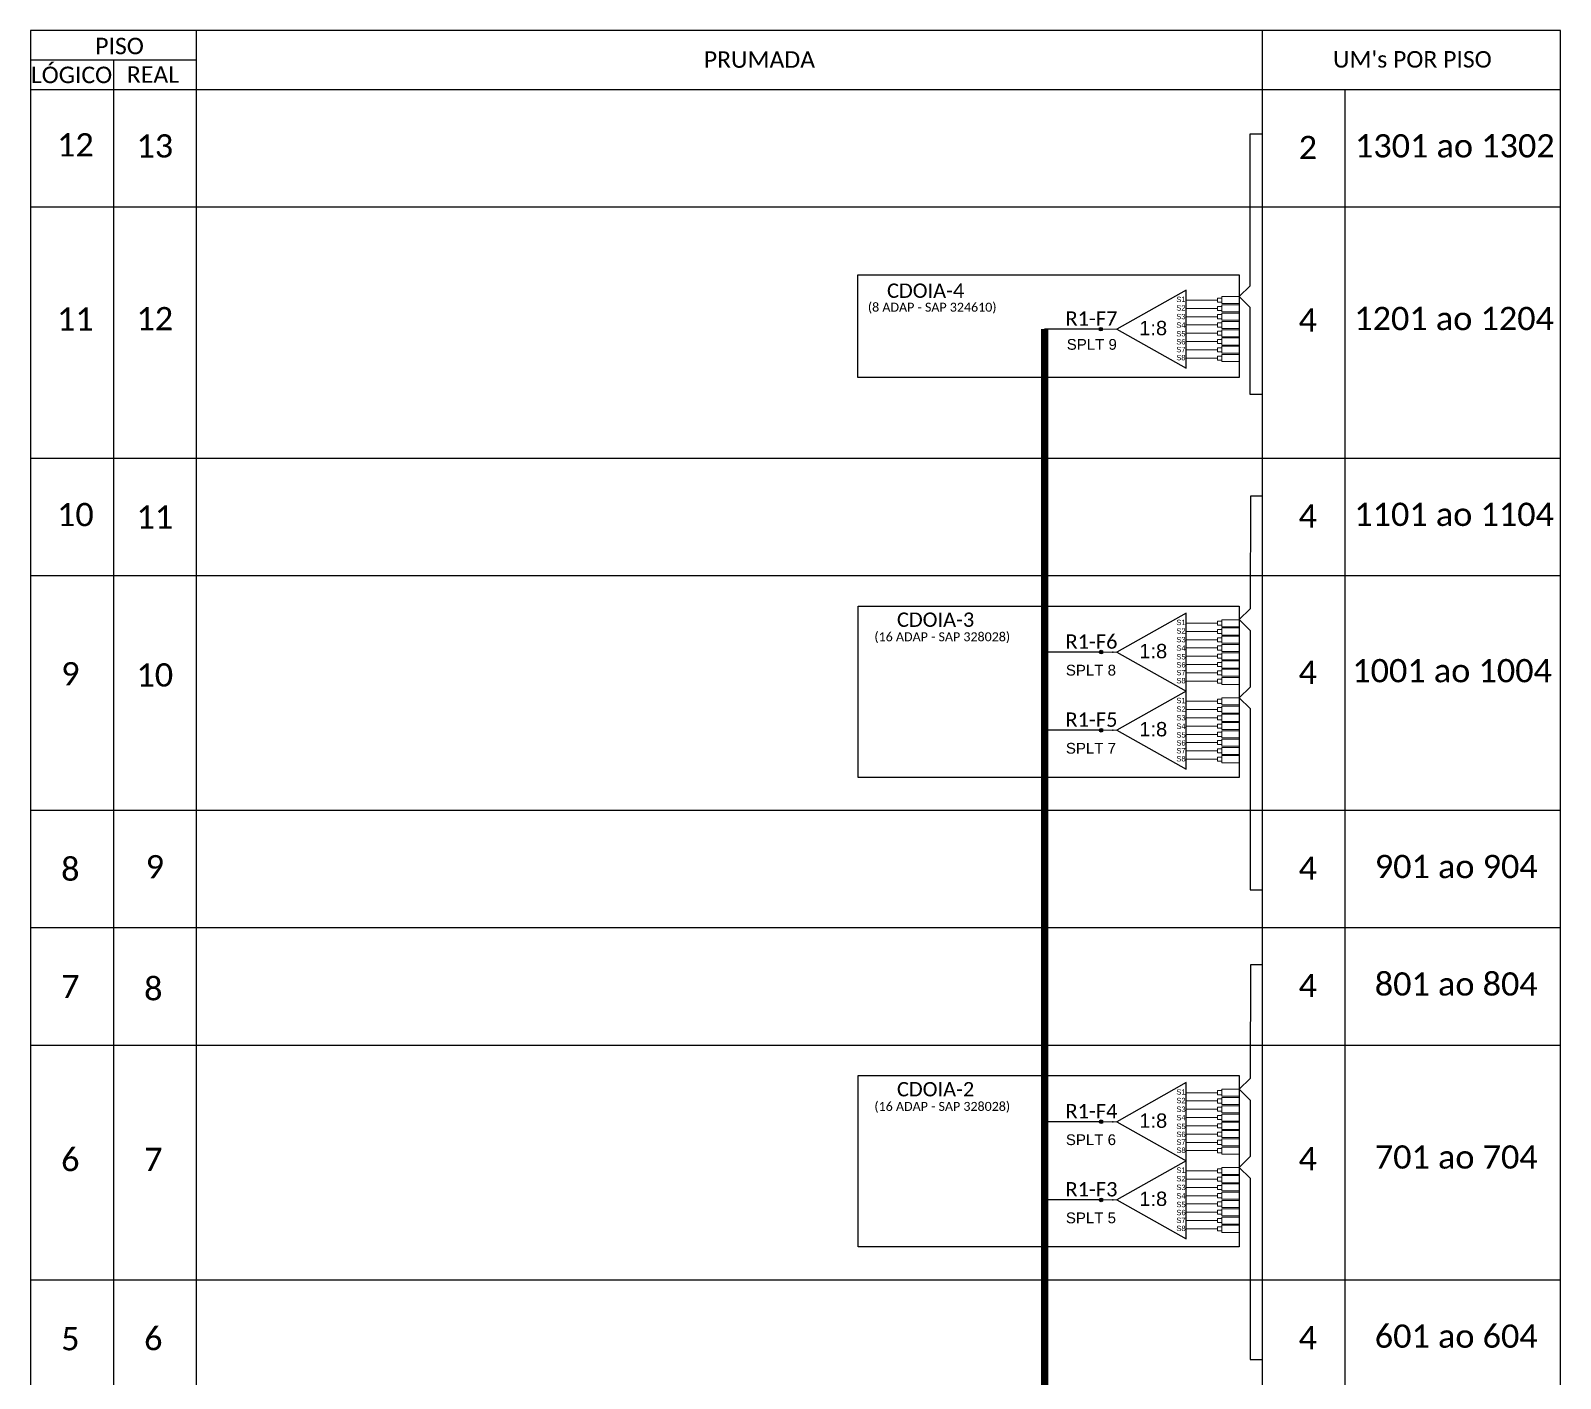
# Model space of a CAD drawing. Extents: x -4 to 837, y 1 to 595.
# Drawn here: x 329.7 to 543, y 160 to 347.9 of the extents above; entities that cross this region are included whole.
import ezdxf
from ezdxf.enums import TextEntityAlignment as Align

# ---------------------------------------------------------------- set-up
doc = ezdxf.new("R2010")
doc.units = 0
doc.styles.add('ARIAL', font='arial.ttf')
doc.styles.add('WMF-Calibri0', font='calibri.ttf')

# ---------------------------------------------------------------- blocks, each defined once
blk = doc.blocks.new('SPLT_1-8_SC-APC')
at = {"color": 1}
blk.add_lwpolyline([(-7.37, -2.1), (-17.04, -7.55), (-7.37, -13), (-7.37, -2.1)], dxfattribs=at)
at = {"color": 3, "lineweight": 0}
for points in [[(-2.99, -3.51), (-7.37, -3.51)], [(-2.41, -3.02), (-2.41, -4)], [(-2.41, -3.02), (0, -3.02)], [(-2.41, -4), (0, -4)], [(-2.41, -4.17), (-2.41, -5.16)], [(-2.41, -4.17), (0, -4.17)], [(-7.37, -4.66), (-2.99, -4.66)], [(-7.37, -5.82), (-2.99, -5.82)], [(-2.41, -5.16), (0, -5.16)], [(-2.41, -5.32), (-2.41, -6.31)], [(-2.41, -5.32), (0, -5.32)], [(-2.41, -6.31), (0, -6.31)], [(-7.37, -6.97), (-2.99, -6.97)], [(-7.37, -8.12), (-2.99, -8.12)], [(-2.41, -6.48), (-2.41, -7.46)], [(-2.41, -6.48), (0, -6.48)], [(-2.41, -7.46), (0, -7.46)], [(-2.41, -7.63), (-2.41, -8.62)], [(-2.41, -7.63), (0, -7.63)], [(-7.37, -9.28), (-2.99, -9.28)], [(-7.37, -10.43), (-2.99, -10.43)], [(-2.41, -8.62), (0, -8.62)], [(-2.41, -8.78), (-2.41, -9.77)], [(-2.41, -8.78), (0, -8.78)], [(-2.41, -9.77), (0, -9.77)], [(-2.41, -9.94), (-2.41, -10.92)], [(-2.41, -9.94), (0, -9.94)], [(-7.37, -11.58), (-2.99, -11.58)], [(-2.41, -10.92), (0, -10.92)], [(-2.41, -11.09), (-2.41, -12.08)], [(-2.41, -11.09), (0, -11.09)], [(-2.41, -12.08), (0, -12.08)]]:
    blk.add_lwpolyline(points, dxfattribs=at)
for points in [[(-2.99, -3.22), (-2.41, -3.22), (-2.41, -3.8), (-2.99, -3.8)], [(-2.99, -4.38), (-2.41, -4.38), (-2.41, -4.95), (-2.99, -4.95)], [(-2.99, -5.53), (-2.41, -5.53), (-2.41, -6.1), (-2.99, -6.1)], [(-2.99, -6.68), (-2.41, -6.68), (-2.41, -7.26), (-2.99, -7.26)], [(-2.99, -7.84), (-2.41, -7.84), (-2.41, -8.41), (-2.99, -8.41)], [(-2.99, -8.99), (-2.41, -8.99), (-2.41, -9.56), (-2.99, -9.56)], [(-2.99, -10.14), (-2.41, -10.14), (-2.41, -10.72), (-2.99, -10.72)], [(-2.99, -11.3), (-2.41, -11.3), (-2.41, -11.87), (-2.99, -11.87)]]:
    blk.add_lwpolyline(points, close=True, dxfattribs=at)
at = {"color": 1, "lineweight": 0}
blk.add_lwpolyline([(-17.04, -7.55), (-19.26, -7.55)], dxfattribs=at)
at = {"color": 1, "style": 'ARIAL'}
for s, height, p in [('S1', 0.75, (-8.74, -3.78)), ('S2', 0.75, (-8.74, -4.97)), ('1:8', 2, (-13.91, -8.4)), ('S3', 0.75, (-8.74, -6.18)), ('S4', 0.75, (-8.74, -7.36)), ('S5', 0.75, (-8.74, -8.57)), ('S6', 0.75, (-8.74, -9.69)), ('S7', 0.75, (-8.74, -10.78)), ('S8', 0.75, (-8.74, -11.9))]:
    blk.add_text(s, height=height, dxfattribs=at).set_placement(p)
blk = doc.blocks.new('SPLITTER_')
blk.add_point((0, 0))
at = {"style": 'ARIAL', "flags": 4}
blk.add_attdef('SPLT', (0, -3.26), '', height=1.5, dxfattribs=at)
blk = doc.blocks.new('SPLITTER FUTURO')
blk.add_point((0, 0))
at = {"style": 'ARIAL', "text_generation_flag": 6, "flags": 4}
for tag, p, height in [('SPLT', (-6.22, -4.1), 1.5), ('INSTAL.', (-6.25, -6.09), 1.25)]:
    blk.add_attdef(tag, p, '', height=height, rotation=180, dxfattribs=at)

msp = doc.modelspace()

# ---------------------------------------------------------------- hatches: boundary and pattern name
h = msp.add_hatch(color=3)
h.dxf.hatch_style = 1
edge = h.paths.add_edge_path()
edge.add_arc((478.9, 306.31), 0.242, 0, 360)
h = msp.add_hatch(color=3)
h.dxf.hatch_style = 1
edge = h.paths.add_edge_path()
edge.add_arc((478.93, 261.27), 0.256, 0, 360)
h = msp.add_hatch(color=3)
h.dxf.hatch_style = 1
edge = h.paths.add_edge_path()
edge.add_arc((478.93, 250.37), 0.256, 0, 360)
h = msp.add_hatch(color=3)
h.dxf.hatch_style = 1
edge = h.paths.add_edge_path()
edge.add_arc((478.93, 195.78), 0.256, 0, 360)
h = msp.add_hatch(color=3)
h.dxf.hatch_style = 1
edge = h.paths.add_edge_path()
edge.add_arc((478.93, 184.88), 0.256, 0, 360)

# ---------------------------------------------------------------- linework, layer by layer
at = {"color": 5}
msp.add_line((478.9, 306.31), (471.06, 306.31), dxfattribs=at)
at = {"color": 0}
for points in [[(542.97, 347.94), (329.66, 347.94)], [(352.81, 343.83), (329.66, 343.83)]]:
    msp.add_lwpolyline(points, dxfattribs=at)
for points in [[(329.66, 347.94), (329.66, 29.52), (542.97, 29.52), (542.97, 347.94)], [(352.81, 29.52), (352.81, 347.94)], [(501.38, 347.94), (501.38, 29.52)], [(341.23, 343.83), (341.23, 29.52)], [(329.66, 339.71), (542.97, 339.71)], [(512.96, 29.52), (512.96, 339.71)], [(329.66, 323.34), (542.97, 323.34)], [(329.66, 288.33), (542.97, 288.33)], [(329.66, 271.96), (542.97, 271.96)], [(329.66, 239.21), (542.97, 239.21)], [(329.66, 222.84), (542.97, 222.84)], [(329.66, 206.47), (542.97, 206.47)], [(329.66, 173.73), (542.97, 173.73)]]:
    msp.add_lwpolyline(points)
at = {"color": 3}
for points in [[(501.38, 297.19), (499.73, 297.19), (499.73, 309.34), (498.16, 310.84), (499.73, 312.35), (499.73, 333.52), (501.38, 333.52)], [(501.39, 283.03), (499.74, 283.03), (499.73, 267.3), (498.17, 265.8), (499.73, 264.29), (499.73, 256.4), (498.17, 254.9), (499.73, 253.39), (499.73, 228.1), (501.38, 228.1)], [(501.39, 217.66), (499.74, 217.66), (499.73, 201.82), (498.17, 200.31), (499.73, 198.8), (499.73, 190.92), (498.17, 189.41), (499.73, 187.9), (499.73, 162.61), (501.38, 162.61)]]:
    msp.add_lwpolyline(points, dxfattribs=at)
at = {"color": 1}
for points in [[(445.03, 313.86), (498.16, 313.86), (498.16, 299.54), (445.03, 299.54)], [(445.04, 267.69), (498.17, 267.69), (498.17, 243.8), (445.04, 243.8)], [(445.04, 202.21), (498.17, 202.21), (498.17, 178.31), (445.04, 178.31)]]:
    msp.add_lwpolyline(points, close=True, dxfattribs=at)
at = {"color": 5, "const_width": 1}
msp.add_lwpolyline([(471.06, 306.31), (471.06, 70.57), (464.04, 70.57), (464.04, 65.54)], dxfattribs=at)
at = {"color": 5}
for points in [[(478.9, 261.27), (471.06, 261.27)], [(478.9, 250.37), (471.06, 250.37)], [(478.9, 195.78), (471.06, 195.78)], [(478.9, 184.88), (471.06, 184.88)]]:
    msp.add_lwpolyline(points, dxfattribs=at)
at = {"color": 3}
for centre, radius in [((478.9, 306.31), 0.242), ((478.93, 261.27), 0.256), ((478.93, 250.37), 0.256), ((478.93, 195.78), 0.256), ((478.93, 184.88), 0.256)]:
    msp.add_circle(centre, radius, dxfattribs=at)

# ---------------------------------------------------------------- block references
for p in [(498.16, 313.86), (498.17, 268.81), (498.17, 257.92), (498.17, 203.33), (498.17, 192.43)]:
    msp.add_blockref('SPLT_1-8_SC-APC', p, dxfattribs=at)
ref = msp.add_blockref('SPLITTER FUTURO', (480.37, 307.53))
ref.add_attrib('SPLT', 'SPLT 9', (474.14, 303.43), dxfattribs={"height": 1.5, "rotation": 180, "style": 'ARIAL', "text_generation_flag": 6})
ref = msp.add_blockref('SPLITTER_', (480.55, 261.27), dxfattribs=dict(xscale=-1))
ref.add_attrib('SPLT', 'SPLT 8', (474.02, 258), dxfattribs={"height": 1.5, "style": 'ARIAL'})
ref = msp.add_blockref('SPLITTER_', (480.55, 250.37), dxfattribs=dict(xscale=-1))
ref.add_attrib('SPLT', 'SPLT 7', (474.02, 247.11), dxfattribs={"height": 1.5, "style": 'ARIAL'})
ref = msp.add_blockref('SPLITTER_', (480.55, 195.78), dxfattribs=dict(xscale=-1))
ref.add_attrib('SPLT', 'SPLT 6', (474.02, 192.52), dxfattribs={"height": 1.5, "style": 'ARIAL'})
ref = msp.add_blockref('SPLITTER_', (480.55, 184.88), dxfattribs=dict(xscale=-1))
ref.add_attrib('SPLT', 'SPLT 5', (474.02, 181.62), dxfattribs={"height": 1.5, "style": 'ARIAL'})

# ---------------------------------------------------------------- texts
at = {"color": 0, "style": 'WMF-Calibri0'}
for s, p in [('     PISO', (334.62, 344.64)), ('  LÓGICO', (328.08, 340.61)), ('PRUMADA', (423.53, 342.75)), ("UM's POR PISO", (511.27, 342.78)), ('    REAL', (339.84, 340.66))]:
    msp.add_text(s, height=2.3, dxfattribs=at).set_placement(p)
at = {"color": 7, "style": 'WMF-Calibri0'}
for s, p in [('12', (335.91, 332.01)), ('13', (346.98, 331.86)), ('11', (335.91, 307.72)), ('12', (346.98, 307.77)), ('10', (335.91, 280.45)), ('11', (346.98, 280.12)), ('10', (346.98, 258.09)), ('9', (346.98, 231.34))]:
    msp.add_text(s, height=3.24, dxfattribs=at).set_placement(p, align=Align.MIDDLE_CENTER)
for s, p in [('1301 ao 1302', (514.33, 330.25)), ('1201 ao 1204', (514.23, 306.17)), ('1101 ao 1104', (514.23, 278.86)), ('1001 ao 1004', (513.95, 257.06)), ('901 ao 904', (517.09, 229.75)), ('801 ao 804', (517.09, 213.37)), ('701 ao 704', (517.09, 189.24)), ('601 ao 604', (517.09, 164.26))]:
    msp.add_text(s, height=3.24, dxfattribs=at).set_placement(p)
at = {"color": 1, "style": 'WMF-Calibri0'}
for s, p in [('CDOIA-4', (449.08, 310.67)), ('CDOIA-3', (450.47, 264.79)), ('CDOIA-2', (450.47, 199.31))]:
    msp.add_text(s, height=2, dxfattribs=at).set_placement(p)
for s, p in [('(8 ADAP - SAP 324610)', (455.38, 308.74)), ('(16 ADAP - SAP 328028)', (456.78, 262.78)), ('(16 ADAP - SAP 328028)', (456.78, 197.29))]:
    msp.add_text(s, height=1.25, dxfattribs=at).set_placement(p, align=Align.CENTER)
at = {"color": 5, "style": 'WMF-Calibri0'}
for s, p in [('R1-F7', (473.97, 306.79)), ('R1-F6', (473.97, 261.74)), ('R1-F5', (473.97, 250.85)), ('R1-F4', (473.97, 196.26)), ('R1-F3', (473.97, 185.36))]:
    msp.add_text(s, height=2, dxfattribs=at).set_placement(p)
at = {"color": 7, "style": 'WMF-Calibri0', "flags": 4}
for tag, p in [('2', (507.76, 331.64)), ('4', (507.76, 307.57)), ('4', (507.76, 280.26)), ('9', (335.2, 258.25)), ('4', (507.76, 258.45)), ('8', (335.2, 231.01)), ('4', (507.76, 231.14)), ('7', (335.2, 214.64)), ('8', (346.77, 214.33)), ('4', (507.76, 214.77)), ('6', (335.2, 190.51)), ('7', (346.77, 190.52)), ('4', (507.76, 190.63)), ('5', (335.2, 165.52)), ('6', (346.77, 165.54)), ('4', (507.76, 165.65))]:
    msp.add_attdef(tag, text='XX', height=3.24, dxfattribs=at).set_placement(p, align=Align.MIDDLE_CENTER)

doc.saveas('drawing.dxf')
